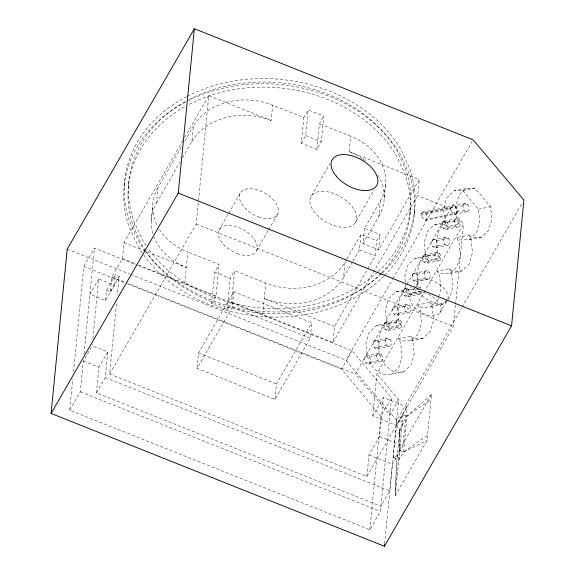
<?xml version="1.0" encoding="UTF-8"?>
<svg xmlns="http://www.w3.org/2000/svg" width="575" height="575" viewBox="0 0 575 575"><rect width="100%" height="100%" fill="white"/><g stroke="black" fill="none" stroke-linecap="round" stroke-linejoin="round"><path stroke-width="0.43" stroke-dasharray="2.88 2.16" d="M395.241 495.557L399.776 449.348L399.941 428.397L407.007 416.156L431.566 394.249L427.031 440.464L395.241 495.557L396.419 464.341L399.941 428.397L399.273 454.487M395.744 490.425L396.419 464.341L403.485 452.094L407.007 416.156L431.063 399.388M137.799 265.348L352.159 350.764L391.553 397.9L380.42 511.405L369.826 529.769L69.733 410.198L72.795 378.947M73.492 371.802L83.828 266.433L94.422 248.069L136.965 265.018M69.733 410.198L80.328 391.834L83.346 361.021L92.18 345.719L92.352 343.936M84.043 353.905L94.422 248.069M92.877 338.603L98.72 278.968L114.31 285.186L105.484 300.488L89.894 294.278L98.72 278.968M406.798 406.877L396.204 425.241L372.816 415.926L383.41 397.562L406.798 406.877L402.974 445.898L392.373 464.262L389.757 490.964L380.923 506.266L96.42 392.905L98.936 367.238L107.769 351.929L92.18 345.719M105.484 300.488L106.49 290.217L115.316 274.915L119.219 276.467L117.386 295.09M106.49 290.217L110.386 291.769L111.837 276.949L122.432 258.585L124.006 242.6L182.757 140.76M96.42 392.905L105.247 377.603L107.769 351.929M114.31 285.186L115.316 274.915M124.15 186.379L124.653 181.247M455.515 305.095L453.409 326.521L366.879 476.51L109.653 374.023L116.696 302.184M128.412 186.796L128.915 181.664M151.211 220.908L152.727 205.505M152.749 233.436A60.008 47.926 5.6 0 1 156.522 202.853L158.032 187.45L181.729 146.373M182.455 157.902L191.842 141.63L193.351 126.227A60.008 47.926 5.6 0 1 272.643 105.117L303.823 117.537L301.307 143.211L316.89 149.421L321.31 141.766L323.826 116.1L308.236 109.882L303.823 117.537M184.791 283.432L187.867 252.044A60.008 47.926 5.6 0 1 159.764 229.95L158.916 228.426M109.653 374.023L196.19 224.034L208.775 95.673L271.134 120.52L272.643 105.117M196.988 368.359L198.497 352.949L233.824 291.733L311.765 322.791L310.256 338.193L274.936 399.417L196.988 368.359L232.307 307.136L233.824 291.733M346.43 259.692L345.108 261.984A60.008 47.926 5.6 0 1 265.815 283.101L234.636 270.681L231.56 302.062L227.147 309.717L211.557 303.507L214.633 272.119L219.046 264.464L187.867 252.044M211.557 303.507L215.97 295.852L219.046 264.464M227.147 309.717L230.223 278.329L234.636 270.681M262.739 314.489L265.815 283.101M274.936 399.417L276.446 384.014L311.765 322.791M301.307 143.211L305.72 135.556L308.236 109.882M316.89 149.421L319.412 123.747L323.826 116.1M362.358 158.664A60.008 47.926 5.6 0 0 349.082 151.577L350.592 136.174L319.412 123.747M231.56 302.062L332.889 342.441L334.463 326.456L375.08 256.055L376.589 240.652L380.125 234.528L364.536 228.318L380.427 200.768A60.008 47.926 5.6 0 0 384.201 170.186L381.929 164.098A60.008 47.926 5.6 0 0 350.592 136.174M334.463 326.456L264.306 298.504A60.008 47.926 5.6 0 0 343.598 277.387L345.108 261.984M352.87 261.323L359.49 249.845L360.999 234.442L376.589 240.652M349.082 151.577L419.232 179.529L378.609 249.931L363.019 243.721L364.536 228.318M363.019 243.721L378.918 216.171L380.427 200.768M378.609 249.931L380.125 234.528M384.222 198.116L385.739 182.713M366.879 476.51L368.992 454.947L379.586 436.583L383.41 397.562M372.816 415.926L376.941 373.851L463.479 223.862L455.299 214.144L453.747 214.188L452.273 213.131L451.267 211.255L451.008 209.056L451.562 207.137A4.284 2.976 78.5 0 1 455.802 207.007A4.284 2.976 78.5 0 1 456.514 213.009L455.299 214.144M369.826 529.769L380.952 416.271L391.553 397.9M409.989 214.008L410.493 208.876M414.259 214.417L414.762 209.286M332.889 342.441L417.666 195.514L419.232 179.529M393.02 457.65L396.06 456.6L399.948 458.217L396.923 459.202L393.02 457.65L395.55 431.918L399.582 420.663L403.111 414.539L407.007 416.156M396.204 425.241L398.705 399.675L376.941 373.851M384.675 543.576L396.743 420.454L461.668 307.934M396.06 456.6L399.589 450.484L403.111 414.539M447.947 298.784L448.155 296.635A17.142 9.703 30 0 0 431.918 280.672A17.142 9.703 30 0 0 416.933 286.429M455.601 304.204L463.479 223.862M398.705 399.675L389.879 414.978L355.3 373.958L365.024 357.125A4.284 2.976 78.5 0 1 369.265 357.003A4.284 2.976 78.5 0 1 369.977 362.998A4.284 2.976 78.5 0 1 365.736 363.12C363.522 360.374 364.737 356.752 366.678 354.236L406.525 285.193M467.374 211.679L425.09 220.311L420.799 215.222L421.353 213.296L451.562 207.137M438.402 297.749L437.697 300.222L430.409 307.043L421.094 307.316L417.752 304.915L429.834 302.45L433.176 304.851L442.491 304.577L447.35 300.028M438.639 296.923L441.003 288.679L439.444 275.504L437.18 271.249L449.262 268.784L452.604 271.177L461.919 270.904L469.207 264.083L472.513 252.54L470.961 239.373L468.69 235.11L456.6 237.576L458.872 241.838L460.431 255.005L457.125 266.548L449.837 273.369L440.522 273.643L437.18 271.249M184.553 137.655L208.775 95.673M184.862 140.954L193.351 126.227M156.522 202.853L180.219 161.783M110.386 291.769L119.219 276.467M218.938 230.151L228.21 214.08M228.649 213.318L240.127 193.423M256.536 250.678L268.015 230.783M268.453 230.014L277.725 213.943M311.406 195.845L329.949 163.71M355.185 222.769A25.717 14.555 30 0 0 329.59 192.222A25.717 14.555 30 0 0 315.107 212.93A25.717 14.555 30 0 0 355.185 222.769L374.167 189.858M346.869 258.93L360.999 234.442M343.598 277.387L352.425 262.085M396.743 420.454L345.956 360.209L392.524 279.5M392.969 278.724L472.219 141.371M380.952 416.271L341.564 369.128L352.159 350.764M406.971 284.424L453.33 204.075L458.275 209.947L455.63 214.54M410.967 294.695L418.032 282.454M439.997 312.857L446.617 301.379M462.113 307.158L522.56 202.393M399.776 449.348L431.566 394.249M466.217 188.356L454.135 190.821L446.847 197.642L443.541 209.185L445.093 222.36L447.364 226.615L459.447 224.149L457.183 219.887L455.623 206.72L458.929 195.177L466.217 188.356L474.813 188.104L490.504 206.713L491.941 218.867L488.635 230.41L481.347 237.238L469.265 239.703L459.95 239.976L456.6 237.576M425.09 220.311L426.305 219.168L456.514 213.009M446.789 222.022L434.707 224.487L427.419 231.315L424.113 242.858L425.673 256.026L427.937 260.288L440.026 257.823L437.755 253.561L436.195 240.393L439.501 228.85L446.789 222.022L456.104 221.749L459.447 224.149M440.026 257.823L436.677 255.422L427.362 255.695L415.279 258.161L407.991 264.982L404.685 276.525L406.245 289.699L408.509 293.962L420.598 291.489L417.256 289.096L407.941 289.369L395.852 291.834L388.563 298.655L385.257 310.198L386.817 323.373L389.088 327.628L401.17 325.162L398.899 320.9L397.339 307.733L400.653 296.19L407.941 289.369M427.362 255.695L420.073 262.516L416.767 274.059L418.219 286.357M401.17 325.162L397.828 322.762L388.513 323.035L376.431 325.5L369.143 332.328L365.829 343.872L367.389 357.039L373.398 368.309L382.238 374.656L391.553 374.382L403.636 371.917L410.924 365.096L414.237 353.553L412.677 340.386L410.406 336.123L398.324 338.589L400.595 342.851L402.148 356.018L398.842 367.562L391.553 374.382M469.265 239.703L476.553 232.875L479.859 221.332L478.422 209.178L462.731 190.569L454.135 190.821M388.513 323.035L381.225 329.863L377.912 341.406L379.471 354.574L385.48 365.844L394.321 372.19L403.636 371.917M447.961 299.46L449.779 297.757L453.086 286.213L451.533 273.039L449.262 268.784M398.324 338.589L401.666 340.989L410.981 340.716L418.269 333.888L421.576 322.345L420.023 309.178L417.752 304.915M410.981 340.716L423.063 338.251L430.352 331.423L433.658 319.88L432.105 306.712L429.834 302.45M399.589 450.484L403.485 452.094L427.534 435.325M403.485 452.094L427.031 440.464M462.731 190.569L474.813 188.104M422.567 212.161L464.852 203.536M421.353 213.296A4.284 2.976 78.5 0 1 425.593 213.174L467.878 204.549M420.799 215.222L451.008 209.056L417.666 195.514M452.273 213.131L464.348 210.666M478.422 209.178L490.504 206.713M443.943 221.303L456.025 218.838M446.969 222.317L459.051 219.851M443.44 228.44L455.515 225.975M446.466 229.447L458.541 226.988M433.349 239.667L445.424 237.202M436.375 240.681L448.45 238.215M432.846 246.804L444.921 244.339M435.872 247.818L447.947 245.353M424.522 254.977L436.598 252.511M427.548 255.99L439.623 253.525M424.012 262.107L436.087 259.641M427.038 263.12L439.12 260.655M413.921 273.341L425.996 270.875M416.947 274.354L429.029 271.889M413.418 280.478L425.493 278.012M449.837 273.369L461.919 270.904M416.444 281.484L428.519 279.026M405.095 288.643L411.132 287.414M415.445 286.53L417.17 286.178A4.284 2.976 78.5 0 1 420.936 288.391M408.121 289.656L414.158 288.427M418.471 287.543L420.196 287.191M404.584 295.78L416.667 293.315M407.61 296.793L419.692 294.328M394.493 307.014L406.575 304.549M397.519 308.02L409.601 305.562M393.99 314.144L406.065 311.679M430.409 307.043L442.491 304.577M397.016 315.158L409.091 312.692M385.667 322.316L397.742 319.851M388.693 323.33L400.768 320.864M385.157 329.453L397.239 326.988M388.19 330.46L400.265 328.002M375.073 340.68L387.147 338.215M378.098 341.694L390.173 339.228M374.562 347.817L386.637 345.352M377.588 348.831L389.663 346.366M366.239 355.99L378.314 353.524M369.265 357.003L381.34 354.538M365.736 363.12L377.811 360.654M368.762 364.133L380.837 361.668M434.707 224.487L444.022 224.214L447.364 226.615M481.347 237.238L472.032 237.511L468.69 235.11M415.279 258.161L424.594 257.887L427.937 260.288M395.852 291.834L405.167 291.561L408.509 293.962M376.431 325.5L385.739 325.227L389.088 327.628M423.063 338.251L413.748 338.524L410.406 336.123M305.72 135.556L321.31 141.766M359.49 249.845L375.08 256.055M196.19 224.034L453.409 326.521M214.633 272.119L230.223 278.329M124.006 242.6L186.357 267.447A60.008 47.926 5.6 0 1 154.05 237.267M122.432 258.585L135.736 263.882M139.064 265.212L215.97 295.852M232.307 307.136L310.256 338.193M67.21 249.14L129.799 274.081M130.64 274.412L345.956 360.209M111.837 276.949L355.3 373.958M83.828 266.433L124.696 282.72M128.031 284.05L341.564 369.128M198.497 352.949L276.446 384.014M379.586 436.583L402.974 445.898M368.992 454.947L392.373 464.262M83.346 361.021L98.936 367.238M105.247 377.603L389.757 490.964M80.328 391.834L380.42 511.405M399.582 420.663L403.47 422.28L399.438 433.536L395.55 431.918M364.133 358.656L364.471 359.052M156.795 224.602L156.529 224.121A60.008 47.926 5.6 0 1 158.032 187.45M421.453 291.266A4.284 2.976 78.5 0 1 418.14 294.371A4.284 2.976 78.5 0 1 415.402 289.239M378.077 175.095A60.008 47.926 5.6 0 1 378.918 216.171M363.026 159.131A60.008 47.926 5.6 0 1 365.621 161.086M191.842 141.63A60.008 47.926 5.6 0 1 271.134 120.52M382.483 272.895A145.734 116.387 5.6 0 0 409.81 168.813L400.883 149.478A145.734 116.387 5.6 0 0 187.27 96.291M381.836 273.506A145.734 116.387 5.6 0 1 145.827 252.03M145.303 251.311A145.734 116.387 5.6 0 1 138.532 241.054L129.598 221.72A145.734 116.387 5.6 0 1 186.501 96.693M447.062 300.617A17.142 9.703 30 0 1 431.947 301.961A17.142 9.703 30 0 1 417.63 289.412M378.199 271.522A141.443 112.966 5.6 0 0 405.691 169.596L397.023 150.83A141.443 112.966 5.6 0 0 187.464 100.381M377.538 272.133A141.443 112.966 5.6 0 1 148.199 248.616M146.151 245.683A141.443 112.966 5.6 0 1 142.392 239.71L133.723 220.944A141.443 112.966 5.6 0 1 185.876 101.25M384.51 275.562A145.734 116.387 5.6 0 0 409.307 173.952L400.38 154.618A145.734 116.387 5.6 0 0 188.327 100.639M383.884 276.187A145.734 116.387 5.6 0 1 142.737 253.561M142.233 252.835A145.734 116.387 5.6 0 1 138.029 246.186L129.095 226.852A145.734 116.387 5.6 0 1 187.543 101.028M381.541 272.924A141.443 112.966 5.6 0 0 405.188 174.728L396.52 155.962A141.443 112.966 5.6 0 0 188.507 104.693M380.916 273.556A141.443 112.966 5.6 0 1 146.151 251.555M145.647 250.815A141.443 112.966 5.6 0 1 141.888 244.842L133.22 226.076A141.443 112.966 5.6 0 1 185.373 106.382M425.593 213.174A4.284 2.976 78.5 0 1 426.305 219.168M441.09 308.883L440.881 311.025A17.142 9.703 30 0 1 416.365 309.192A17.142 9.703 30 0 1 418.075 291.777A17.142 9.703 30 0 1 441.09 308.883M259.713 217.264L255.638 215.639A21.433 12.125 30 0 1 243.067 190.296A21.433 12.125 30 0 1 276.122 203.464A21.433 12.125 30 0 1 259.713 217.264M238.517 253.992L234.449 252.368A21.433 12.125 30 0 1 221.878 227.032A21.433 12.125 30 0 1 254.926 240.199A21.433 12.125 30 0 1 238.517 253.992M405.361 305.684A4.284 2.976 78.5 0 0 407.538 312.743A4.284 2.976 78.5 0 0 410.6 307.438A4.284 2.976 78.5 0 0 405.361 305.684M435.383 253.647A4.284 2.976 78.5 0 0 437.568 260.705A4.284 2.976 78.5 0 0 440.622 255.401A4.284 2.976 78.5 0 0 435.383 253.647M444.209 238.345A4.284 2.976 78.5 0 0 446.394 245.396A4.284 2.976 78.5 0 0 449.456 240.098A4.284 2.976 78.5 0 0 444.209 238.345M454.811 219.973A4.284 2.976 78.5 0 0 456.988 227.032A4.284 2.976 78.5 0 0 460.05 221.727A4.284 2.976 78.5 0 0 454.811 219.973M463.637 204.671A4.284 2.976 78.5 0 0 465.822 211.729A4.284 2.976 78.5 0 0 468.884 206.425A4.284 2.976 78.5 0 0 463.637 204.671M424.781 272.011A4.284 2.976 78.5 0 0 426.966 279.069A4.284 2.976 78.5 0 0 430.028 273.765A4.284 2.976 78.5 0 0 424.781 272.011M385.933 339.358A4.284 2.976 78.5 0 0 388.118 346.409A4.284 2.976 78.5 0 0 391.173 341.112A4.284 2.976 78.5 0 0 385.933 339.358M377.099 354.66A4.284 2.976 78.5 0 0 379.284 361.718A4.284 2.976 78.5 0 0 382.346 356.414A4.284 2.976 78.5 0 0 377.099 354.66M396.527 320.987A4.284 2.976 78.5 0 0 398.712 328.045A4.284 2.976 78.5 0 0 401.767 322.74A4.284 2.976 78.5 0 0 396.527 320.987M442.728 222.439A4.284 2.976 78.5 0 0 444.913 229.497A4.284 2.976 78.5 0 0 447.975 224.193A4.284 2.976 78.5 0 0 442.728 222.439M432.134 240.803A4.284 2.976 78.5 0 0 434.319 247.861A4.284 2.976 78.5 0 0 437.374 242.557A4.284 2.976 78.5 0 0 432.134 240.803M423.308 256.112A4.284 2.976 78.5 0 0 425.486 263.163A4.284 2.976 78.5 0 0 428.548 257.866A4.284 2.976 78.5 0 0 423.308 256.112M412.706 274.476A4.284 2.976 78.5 0 0 414.891 281.534A4.284 2.976 78.5 0 0 417.953 276.23A4.284 2.976 78.5 0 0 412.706 274.476M403.88 289.786A4.284 2.976 78.5 0 0 406.058 296.837A4.284 2.976 78.5 0 0 409.12 291.539A4.284 2.976 78.5 0 0 403.88 289.786M393.278 308.15A4.284 2.976 78.5 0 0 395.463 315.201A4.284 2.976 78.5 0 0 398.525 309.903A4.284 2.976 78.5 0 0 393.278 308.15M384.452 323.452A4.284 2.976 78.5 0 0 386.637 330.51A4.284 2.976 78.5 0 0 389.692 325.206A4.284 2.976 78.5 0 0 384.452 323.452M373.858 341.816A4.284 2.976 78.5 0 0 376.036 348.874A4.284 2.976 78.5 0 0 379.098 343.57A4.284 2.976 78.5 0 0 373.858 341.816"/><path stroke-width="0.86" d="M51.096 413.447L67.21 249.14L194.364 28.75L473.11 139.818L523.904 200.064L511.563 325.86L384.409 546.25L51.096 413.447L178.257 193.049L194.364 28.75M384.409 546.25L384.582 544.467M178.257 193.049L511.563 325.86M336.296 176.202A25.717 14.555 30 0 0 376.373 186.034A25.717 14.555 30 0 0 350.786 155.494A25.717 14.555 30 0 0 336.296 176.202"/></g></svg>
